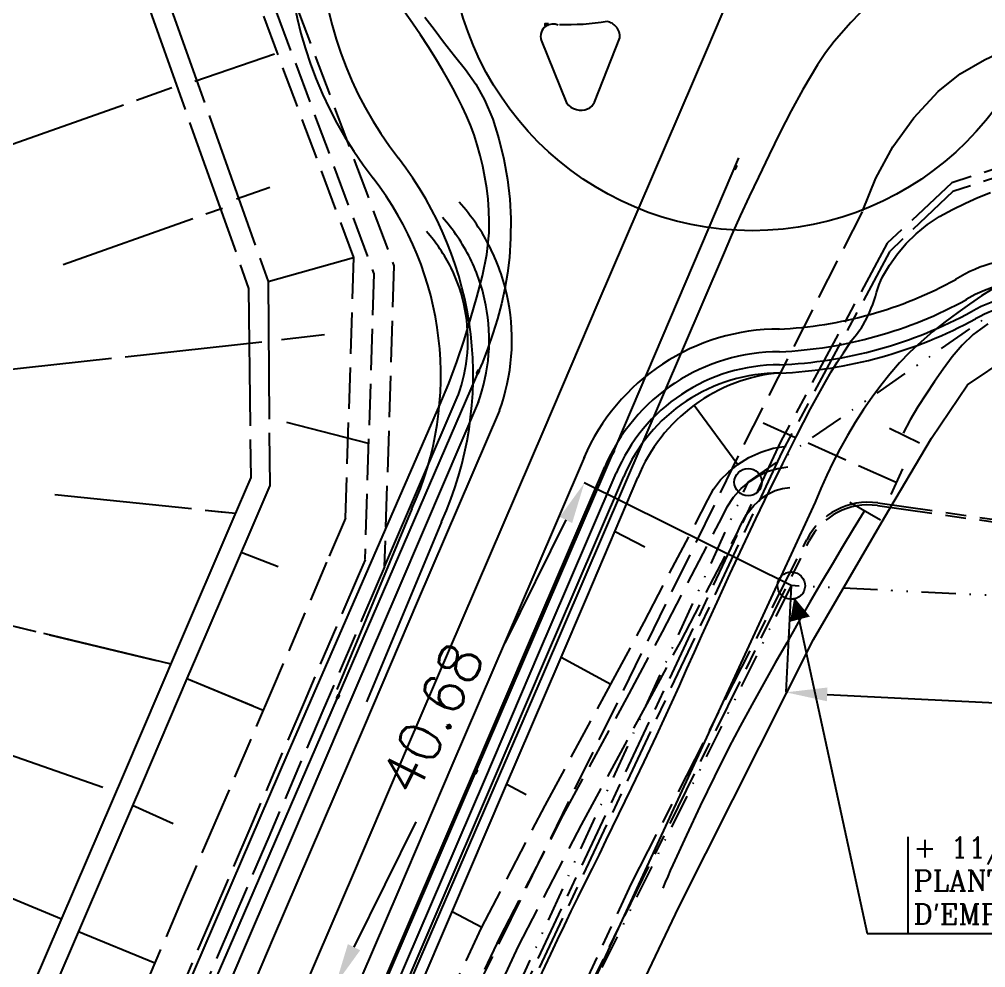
# Model space of a CAD drawing. Header units: millimetres. Extents: x 127045 to 128191, y 151549 to 152340.
# Drawn here: x 127251.4 to 127321.7, y 151887.2 to 151956.2 of the extents above; entities that cross this region are included whole.
import ezdxf
from ezdxf.enums import TextEntityAlignment as Align

# ---------------------------------------------------------------- set-up
doc = ezdxf.new("R2010")
doc.units = ezdxf.units.MM
doc.header["$MEASUREMENT"] = 0
for name, pattern in [('BTA', [5.699999999999999, 2.5, -1, 0.1, -1, 0.1, -1]), ('HTS', [7.5, 4, -1, 1.5, -1]), ('INT_344$0$TYPE1', [4, 3, -1]), ('INT_344$0$TYPE3', [11, 10, -1]), ('TGV_344$0$TYPE1', [4, 3, -1])]:
    doc.linetypes.add(name, pattern=pattern)
doc.layers.get('0').update_dxf_attribs({"color": 252, "linetype": 'CONTINUOUS'})
doc.layers.get('DEFPOINTS').update_dxf_attribs({"linetype": 'CONTINUOUS'})
for name, color, linetype in [('-BT_AER_DES', 5, 'BTA'), ('-HT_SOU_DES', 5, 'HTS'), ('-HT_SOU_PRO', 4, 'HTS'), ('-POT_EX_DES', 5, 'CONTINUOUS'), ('BT_AER_POS', 1, 'BTA'), ('COTATION', 212, 'CONTINUOUS'), ('INT_344$0$1', 252, 'CONTINUOUS'), ('INT_344$0$101', 252, 'CONTINUOUS'), ('INT_344$0$105', 252, 'CONTINUOUS'), ('INT_344$0$106', 252, 'CONTINUOUS'), ('INT_344$0$113', 252, 'CONTINUOUS'), ('INT_344$0$RONDPOINT', 252, 'CONTINUOUS'), ('POT_BT_POS', 1, 'CONTINUOUS'), ('TGV_344$0$1', 252, 'CONTINUOUS'), ('TGV_344$0$36', 252, 'CONTINUOUS'), ('TGV_344$0$4', 252, 'CONTINUOUS'), ('TGV_344$0$6', 252, 'CONTINUOUS'), ('TXT_POT_POS', 7, 'CONTINUOUS')]:
    doc.layers.add(name, color=color, linetype=linetype)
doc.styles.add('ROMANC', font='romanc', dxfattribs={"height": 1.5})
doc.styles.get("Standard").update_dxf_attribs({"font": 'txt.shx'})
doc.dimstyles.new('DADEL', dxfattribs={"dimtxt": 3, "dimasz": 3, "dimexe": 0, "dimexo": 0, "dimgap": 1.5, "dimtad": 0, "dimzin": 0, "dimdsep": 46, "dimtxsty": 'Standard', "dimcen": 0, "dimdle": 1.25, "dimadec": 0, "dimazin": 0, "dimtfac": 0.03333333333333333, "dimtofl": 0, "dimtmove": 2, "dimatfit": 3, "dimfxl": 0, "dimtolj": 1, "dimtzin": 0, "dimarcsym": 0})

# ---------------------------------------------------------------- blocks, each defined once
blk = doc.blocks.new('FLECHE1')
blk.add_lwpolyline([(0, 0, 0, 1.5, 0), (-1.628653549443698, 0, 1.5, 1.5, 0)], format="xyseb")
blk = doc.blocks.new('P_BETON')
blk.add_circle((0, 0), 1)
blk = doc.blocks.new('INT_344')
at = {"layer": 'INT_344$0$1'}
for p, q in [((127291.205399, 151914.795751, 62.96119300000001), (127294.812215, 151923.205564, 63.43317800000001)), ((127289.194023, 151910.105935, 62.665874), (127291.205399, 151914.795751, 62.96119300000001)), ((127285.252421, 151900.915517, 62.065891), (127289.194023, 151910.105935, 62.665874)), ((127281.310818, 151891.7251, 61.465908), (127285.252421, 151900.915517, 62.065891)), ((127278.699313, 151885.635997, 61.06839), (127281.310818, 151891.7251, 61.465908))]:
    blk.add_line(p, q, dxfattribs=at)
for centre, radius, start, end in [((127325.6533198302, 151926.1827537789), 10.10002023093279, 83.99207938534164, 119.7710555404677), ((127305.3072337117, 151963.1522765807), 32.10006525538252, 285.4988033898986, 298.5522328637481), ((127305.3072463438, 151963.1522781409), 32.10006338329472, 272.4453514446343, 285.498780918488), ((127306.6927316955, 151918.1840003188), 12.9044587511368, 90.00596600631208, 123.5534456047433), ((127306.6914033789, 151918.1884457943), 12.90001991315687, 123.5594421059807, 157.1188099089019)]:
    blk.add_arc(centre, radius, start, end, dxfattribs=at)
at = {"layer": 'INT_344$0$101'}
for p, q in [((127305.307256, 151963.152215, 64.590324), (127301.365654, 151953.961797, 64.40786700000001)), ((127301.365654, 151953.961797, 64.40786700000001), (127297.424052, 151944.77138, 64.142075)), ((127297.424052, 151944.77138, 64.142075), (127293.482449, 151935.580963, 63.79295)), ((127293.482449, 151935.580963, 63.79295), (127289.540847, 151926.390545, 63.360489)), ((127284.807782, 151928.42047, 63.445988), (127280.86618, 151919.230053, 62.930195)), ((127286.324201, 151927.770106, 63.272987), (127282.382599, 151918.579689, 62.757195)), ((127289.540847, 151926.390545, 63.360489), (127285.599245, 151917.200128, 62.844696)), ((127292.494625, 151924.39807, 63.326092), (127288.815891, 151915.820567, 62.844696)), ((127290.33231, 151915.170203, 62.930195), (127293.979873, 151923.675024, 63.407509)), ((127291.756824, 151914.559254, 62.96119300000001), (127295.36364, 151922.969068, 63.43317800000001)), ((127280.86618, 151919.230053, 62.930195), (127278.854803, 151914.540237, 62.634876)), ((127282.382599, 151918.579689, 62.757195), (127280.371222, 151913.889873, 62.461876)), ((127285.599245, 151917.200128, 62.844696), (127283.587868, 151912.510312, 62.549377)), ((127288.815891, 151915.820567, 62.844696), (127286.804515, 151911.130752, 62.549377)), ((127288.320933, 151910.480387, 62.634876), (127290.33231, 151915.170203, 62.930195)), ((127278.854803, 151914.540237, 62.634876), (127274.913201, 151905.34982, 62.034893)), ((127289.745448, 151909.869439, 62.665874), (127291.756824, 151914.559254, 62.96119300000001)), ((127280.371222, 151913.889873, 62.461876), (127276.42962, 151904.699456, 61.861893)), ((127283.587868, 151912.510312, 62.549377), (127279.646266, 151903.319895, 61.94939)), ((127286.804515, 151911.130752, 62.549377), (127282.862912, 151901.940334, 61.94939)), ((127284.379331, 151901.28997, 62.034893), (127288.320933, 151910.480387, 62.634876)), ((127285.803846, 151900.679021, 62.065891), (127289.745448, 151909.869439, 62.665874)), ((127274.913201, 151905.34982, 62.034893), (127270.971599, 151896.159403, 61.43490600000001)), ((127276.42962, 151904.699456, 61.861893), (127272.488018, 151895.509038, 61.261906)), ((127279.646266, 151903.319895, 61.94939), (127275.704664, 151894.129477, 61.34940699999999)), ((127282.862912, 151901.940334, 61.94939), (127278.92131, 151892.749917, 61.34940699999999)), ((127280.437729, 151892.099552, 61.43490600000001), (127284.379331, 151901.28997, 62.034893)), ((127281.862243, 151891.488604, 61.465908), (127285.803846, 151900.679021, 62.065891)), ((127270.971599, 151896.159403, 61.43490600000001), (127268.360094, 151890.0703, 61.037388)), ((127272.488018, 151895.509038, 61.261906), (127269.876513, 151889.419936, 60.864388)), ((127275.704664, 151894.129477, 61.34940699999999), (127273.093159, 151888.040375, 60.951889)), ((127278.92131, 151892.749917, 61.34940699999999), (127276.309805, 151886.660814, 60.951889)), ((127277.826224, 151886.01045, 61.037388), (127280.437729, 151892.099552, 61.43490600000001)), ((127279.250738, 151885.399501, 61.06839), (127281.862243, 151891.488604, 61.465908)), ((127268.360094, 151890.0703, 61.037388), (127264.418492, 151880.879883, 60.43740500000001)), ((127269.876513, 151889.419936, 60.864388), (127265.93491, 151880.229518, 60.26440400000001)), ((127273.093159, 151888.040375, 60.951889), (127269.151556, 151878.849957, 60.35190600000001))]:
    blk.add_line(p, q, dxfattribs=at)
at = {"layer": 'INT_344$0$101', "linetype": 'Continuous'}
blk.add_line((127277.966933, 151916.40245, 62.74466700000001), (127283.307493, 151928.880925), dxfattribs=at)
at = {"layer": 'INT_344$0$101'}
for centre, radius, start, end in [((127272.0998148307, 151932.8149187589), 15.15241442428905, 26.45017877701076, 41.77523167246225), ((127272.11382054, 151932.8244065966), 13.48564991535262, 26.45017644560056, 41.77522934104269), ((127272.126978731, 151932.833318801), 11.91990072391065, 26.45018126133441, 41.77523415678549), ((127272.3666059135, 151932.9481903732), 14.85418873281431, 10.81366237914868, 26.44830004406435), ((127272.3512674962, 151932.9430190357), 13.22022614737067, 10.81366285935185, 26.44830052427229), ((127324.8517786411, 151928.8455924578), 9.999999391583552, 86.06297201734567, 122.5078732243015), ((127272.3368551159, 151932.9381578513), 11.68529642981227, 10.81367216116809, 26.44830982609077), ((127305.3073277537, 151963.1520331702), 29.49980617742844, 285.6511528695934, 298.7406756095393), ((127325.164779, 151927.690356), 9.5, 50.255537, 121.095245), ((127272.227194678, 151932.9011702596), 13.34995913208235, 339.9266355836626, 10.89017619379134), ((127272.2272000421, 151932.9011710644), 14.99995403607334, 339.9266296824485, 10.89017029257104), ((127305.3073326661, 151963.152025728), 31.14979741886067, 285.6511492243866, 298.7406719643364), ((127272.2271895929, 151932.9011710645), 11.79996438832545, 339.9266314770943, 10.89017208720232), ((127305.3072868203, 151963.1520271597), 29.49981143276355, 272.5617098338566, 285.6512325738075), ((127306.6949145589, 151918.1766731576), 15.51178624323826, 90.01302602681221, 123.3139527215596), ((127305.3072879619, 151963.1520131888), 31.14979740485494, 272.5617118850659, 285.651234625013), ((127306.695246427, 151918.1755675511), 13.8628919859063, 90.01594700318303, 123.3110398388589), ((127306.6914009957, 151918.18845026), 15.50001509019015, 123.3270091330522, 156.6539632850063), ((127306.6911282483, 151918.1893194279), 12.29913957481755, 89.9987899418801, 123.5606250852514), ((127306.6913977617, 151918.1884500032), 13.85001301324525, 123.3270019696962, 156.6539561216245), ((127306.6914029917, 151918.1884459483), 12.30001933252855, 123.5594422218294, 157.1188100247425)]:
    blk.add_arc(centre, radius, start, end, dxfattribs=at)
at = {"layer": 'INT_344$0$105', "linetype": 'INT_344$0$TYPE1'}
for p, q in [((127266.354186, 151963.920128, 64.5), (127275.712906, 151938.883186)), ((127275.712906, 151938.883186), (127275.106553, 151919.930719)), ((127305.320367, 151924.745685), (127306.232219, 151925.019035)), ((127306.232219, 151925.019035), (127307.172879, 151925.165161)), ((127303.650711, 151923.84014), (127304.454444, 151924.350245)), ((127304.454444, 151924.350245), (127305.320367, 151924.745685)), ((127302.99483, 151923.311126), (127303.650711, 151923.84014)), ((127301.874951, 151922.03254), (127302.393047, 151922.712929)), ((127302.393047, 151922.712929), (127302.99483, 151923.311126)), ((127301.478235, 151921.270896), (127301.874951, 151922.03254)), ((127296.847636, 151912.375898, 59.91502), (127301.478125, 151921.270864, 59.931099)), ((127301.478125, 151921.270864, 59.931099), (127301.478235, 151921.270896)), ((127275.124485, 151919.923028, 62.89207800000001), (127273.754122, 151916.727827, 62.690876)), ((127273.754122, 151916.727827, 62.690876), (127269.81252, 151907.537409, 62.09089300000001)), ((127294.424867, 151907.862521, 59.918125), (127296.847636, 151912.375898, 59.91502)), ((127269.81252, 151907.537409, 62.09089300000001), (127265.870917, 151898.346992, 61.490906)), ((127289.637444, 151899.034861, 59.93169), (127294.424867, 151907.862521, 59.918125)), ((127285.017012, 151890.135581, 59.824127), (127289.637444, 151899.034861, 59.93169)), ((127265.870917, 151898.346992, 61.490906), (127263.259412, 151892.257889, 61.093388)), ((127263.259412, 151892.257889, 61.093388), (127259.31781, 151883.067472, 60.49340400000001)), ((127282.20193, 151884.133789, 59.57428), (127285.017012, 151890.135581, 59.824127))]:
    blk.add_line(p, q, dxfattribs=at)
at = {"layer": 'INT_344$0$106', "linetype": 'INT_344$0$TYPE1'}
for p, q in [((127267.296512, 151964.254823), (127277.192903, 151937.701006)), ((127268.710001, 151964.756866), (127278.649392, 151938.278049)), ((127278.649392, 151938.278049), (127277.949754, 151916.409818)), ((127278.649392, 151938.278049), (127277.949754, 151916.409818)), ((127277.192903, 151937.701006), (127276.528247, 151916.926186)), ((127305.848522, 151923.341744), (127306.563486, 151923.556072)), ((127306.563486, 151923.556072), (127307.301039, 151923.670646)), ((127304.539379, 151922.631724), (127305.16957, 151923.031687)), ((127305.16957, 151923.031687), (127305.848522, 151923.341744)), ((127303.344183, 151921.45943), (127303.900243, 151922.087564)), ((127303.900243, 151922.087564), (127304.539379, 151922.631724)), ((127306.376677, 151921.937802), (127306.894754, 151922.093108)), ((127306.894754, 151922.093108), (127307.429198, 151922.176131)), ((127302.879627, 151920.761785), (127303.344183, 151921.45943)), ((127304.805655, 151920.864002), (127305.428047, 151921.423308)), ((127305.428047, 151921.423308), (127305.884695, 151921.713129)), ((127305.884695, 151921.713129), (127306.376677, 151921.937802)), ((127302.512217, 151920.009035), (127302.879627, 151920.761785)), ((127304.29532, 151920.20593), (127304.805655, 151920.864002)), ((127298.173757, 151911.674833, 59.91502), (127302.512232, 151920.008852, 59.931099)), ((127302.512232, 151920.008852, 59.931099), (127302.512217, 151920.009035)), ((127303.884304, 151919.49103), (127304.29532, 151920.20593)), ((127303.546198, 151918.747173), (127303.884304, 151919.49103)), ((127299.499878, 151910.973767, 59.91502), (127303.546339, 151918.74684, 59.931099)), ((127303.546339, 151918.74684, 59.931099), (127303.546198, 151918.747173)), ((127276.554576, 151916.914894, 62.739704), (127276.051726, 151915.742426, 62.665874)), ((127277.966933, 151916.40245, 62.74466700000001), (127277.430289, 151915.151186, 62.665874)), ((127276.051726, 151915.742426, 62.665874), (127272.110124, 151906.552009, 62.065891)), ((127277.430289, 151915.151186, 62.665874), (127273.488686, 151905.960768, 62.065891)), ((127295.744973, 151907.15025, 59.918125), (127298.173757, 151911.674833, 59.91502)), ((127297.065079, 151906.437979, 59.918125), (127299.499878, 151910.973767, 59.91502)), ((127272.110124, 151906.552009, 62.065891), (127268.168522, 151897.361591, 61.465908)), ((127290.962473, 151898.331667, 59.93169), (127295.744973, 151907.15025, 59.918125)), ((127273.488686, 151905.960768, 62.065891), (127269.547084, 151896.770351, 61.465908)), ((127292.287502, 151897.628473, 59.93169), (127297.065079, 151906.437979, 59.918125)), ((127286.362209, 151889.471234, 59.824127), (127290.962473, 151898.331667, 59.93169)), ((127268.168522, 151897.361591, 61.465908), (127265.557017, 151891.272489, 61.06839)), ((127287.707407, 151888.806886, 59.824127), (127292.287502, 151897.628473, 59.93169)), ((127269.547084, 151896.770351, 61.465908), (127266.935579, 151890.681248, 61.06839)), ((127265.557017, 151891.272489, 61.06839), (127261.615414, 151882.082071, 60.468403)), ((127266.935579, 151890.681248, 61.06839), (127262.993977, 151881.490831, 60.468403)), ((127283.55708, 151883.49066, 59.57428), (127286.362209, 151889.471234, 59.824127)), ((127284.91223, 151882.847531, 59.57428), (127287.707407, 151888.806886, 59.824127))]:
    blk.add_line(p, q, dxfattribs=at)
at = {"layer": 'INT_344$0$113', "linetype": 'INT_344$0$TYPE3'}
for p, q in [((127261.527834, 151959.58185), (127269.496947, 151937.145013)), ((127260.114344, 151959.079807), (127268.083458, 151936.64297)), ((127264.165256, 151951.707333), (127269.961811, 151953.697061)), ((127228.827857, 151939.291576), (127262.50578, 151951.253298)), ((127267.193307, 151943.142853), (127269.615748, 151944.007952)), ((127254.595595, 151938.371334), (127266.178097, 151942.485205)), ((127269.496947, 151937.145013), (127275.712906, 151938.883186)), ((127269.496947, 151937.145013), (127269.615522, 151922.299193)), ((127268.083458, 151936.64297), (127268.237014, 151922.890561)), ((127268.083458, 151936.64297), (127268.237014, 151922.890561)), ((127270.480906, 151932.934684), (127273.595472, 151933.280724)), ((127269.047601, 151932.728032), (127231.036932, 151928.583646)), ((127269.047601, 151932.728032), (127231.036932, 151928.583646)), ((127300.479351, 151928.152574), (127303.650711, 151923.84014)), ((127270.841883, 151926.909492), (127276.767084, 151925.389108)), ((127268.236603, 151922.890727, 66.89280699999999), (127266.861309, 151919.684028, 66.69088)), ((127268.236603, 151922.890727, 66.89280699999999), (127266.861309, 151919.684028, 66.69088)), ((127292.675866, 151914.165094, 62.941196), (127296.381468, 151922.898512, 63.456989)), ((127269.615115, 151922.299368, 66.892799), (127268.239871, 151919.092788, 66.69088)), ((127253.980773, 151921.651113), (127267.124473, 151920.297635)), ((127253.980773, 151921.651113), (127266.302264, 151920.382302)), ((127266.861309, 151919.684028, 66.69088), (127262.919706, 151910.493611, 66.090889)), ((127266.861309, 151919.684028, 66.69088), (127262.919706, 151910.493611, 66.090889)), ((127268.239871, 151919.092788, 66.69088), (127264.298269, 151909.902371, 66.090889)), ((127294.698009, 151918.993718), (127296.898916, 151917.847983)), ((127267.543078, 151917.468114), (127270.221358, 151916.411293)), ((127267.543078, 151917.468114), (127270.221358, 151916.411293)), ((127231.775888, 151916.70609), (127262.423094, 151909.335687)), ((127232.196948, 151916.604829), (127261.365309, 151909.590076)), ((127290.66449, 151909.475278, 62.645878), (127292.675866, 151914.165094, 62.941196)), ((127262.919706, 151910.493611, 66.090889), (127258.978104, 151901.303194, 65.49090600000001)), ((127262.919706, 151910.493611, 66.090889), (127258.978104, 151901.303194, 65.49090600000001)), ((127264.298269, 151909.902371, 66.090889), (127263.597664, 151908.268808)), ((127286.722887, 151900.284861, 62.045891), (127290.66449, 151909.475278, 62.645878)), ((127290.812916, 151909.821356), (127294.424867, 151907.862521)), ((127263.597664, 151908.268808), (127260.356667, 151900.711953, 65.49090600000001)), ((127263.597664, 151908.268808), (127269.146372, 151905.984189)), ((127263.597664, 151908.268808), (127268.404528, 151906.289635)), ((127248.03125, 151903.671875), (127258.436058, 151900.039335)), ((127230.254458, 151900.880491), (127254.471731, 151890.795931)), ((127258.978104, 151901.303194, 65.49090600000001), (127256.366599, 151895.214091, 65.093391)), ((127258.978104, 151901.303194, 65.49090600000001), (127256.366599, 151895.214091, 65.093391)), ((127260.356667, 151900.711953, 65.49090600000001), (127257.745162, 151894.622851, 65.093391)), ((127282.781285, 151891.094444, 61.445908), (127286.722887, 151900.284861, 62.045891)), ((127286.854656, 151900.592099), (127288.256124, 151899.832055)), ((127259.648709, 151899.061246), (127262.607972, 151897.725155)), ((127256.366599, 151895.214091, 65.093391), (127252.424997, 151886.023674, 64.493401)), ((127256.366599, 151895.214091, 65.093391), (127252.424997, 151886.023674, 64.493401)), ((127257.745162, 151894.622851, 65.093391), (127253.803559, 151885.432433, 64.493401)), ((127280.16978, 151885.005341, 61.048389), (127282.781285, 151891.094444, 61.445908)), ((127282.879579, 151891.32363), (127285.049037, 151890.197265)), ((127255.714237, 151889.887456), (127261.265018, 151887.607671))]:
    blk.add_line(p, q, dxfattribs=at)
for centre, radius, start, end in [((127325.6533209177, 151926.182755663), 9.500018657075731, 83.99208760463657, 119.7710637597906), ((127305.3072319358, 151963.1522769274), 32.70006644290459, 285.4988061321494, 298.5522356060023), ((127305.3072462733, 151963.1522785075), 32.70006413427645, 272.4453517103645, 285.4987811842181), ((127307.7664274529, 151918.2435709894), 12.29999284121482, 94.90130865860301, 126.3307470645349), ((127307.7664258986, 151918.2435692837), 12.29999329456937, 126.3307365244775, 157.7601749304332)]:
    blk.add_arc(centre, radius, start, end, dxfattribs=at)
at = {"layer": 'INT_344$0$RONDPOINT'}
for p, q in [((127279.9507266133, 151920.6025243111), (127274.4876186634, 151907.4757980517)), ((127282.1044832795, 151919.6646452202), (127276.656105572, 151906.5733127073))]:
    blk.add_line(p, q, dxfattribs=at)
blk.add_circle((127304.7019992849, 151962.8364031704), 22, dxfattribs=at)
for centre, radius, start, end in [((127300.5968275626, 151962.9272948682), 29.74157687590394, 145.5782589016239, 217.8985560736024), ((127300.5968275626, 151962.9272948682), 27.39278670446636, 145.5782589015945, 217.8985560735726), ((127258.6832503674, 151930.3001616312), 25.72291508470761, 335.5773338633518, 37.89855607361146), ((127258.6832503674, 151930.3001616312), 23.37412491324582, 335.4877543173247, 37.89855607360224)]:
    blk.add_arc(centre, radius, start, end, dxfattribs=at)
blk = doc.blocks.new('TGV_344$0$684_AVALOIR')
for points in [[(2, 1), (-2, 1), (-2, -1), (2, -1), (2, 1)], [(-1, 1), (-1, -1)], [(0, -1), (0, 1)], [(1, 1), (1, -1)]]:
    blk.add_lwpolyline(points)
blk = doc.blocks.new('TGV_344')
at = {"layer": 'TGV_344$0$1'}
for p, q in [((127313.164886, 151957.319626, 6.066296000000008), (127311.876939, 151955.987591, 6.095500000000001)), ((127280.009829, 151955.933241, 5.153231000000005), (127279.416584, 151956.761533, 5.144105000000003)), ((127280.58483, 151955.092126, 5.162357000000007), (127280.009829, 151955.933241, 5.153231000000005)), ((127280.903099, 151956.375691, 4.837228000000003), (127281.58412, 151955.480999, 4.819479000000001)), ((127289.687694, 151955.709087, 5.239729000000004), (127289.566528, 151955.615015, 5.223559000000009)), ((127289.901765, 151955.803905, 5.260226000000003), (127289.687694, 151955.709087, 5.239729000000004)), ((127290.131364, 151955.849738, 5.280230000000003), (127289.901765, 151955.803905, 5.260226000000003)), ((127290.365433, 151955.844379, 5.300233000000006), (127290.131364, 151955.849738, 5.280230000000003)), ((127290.592694, 151955.788087, 5.320730000000005), (127290.365433, 151955.844379, 5.300233000000006)), ((127291.114053, 151955.806623, 5.358983000000009), (127290.681694, 151955.816087, 5.347731000000003)), ((127291.546514, 151955.807803, 5.370232000000009), (127291.114053, 151955.806623, 5.358983000000009)), ((127291.978815, 151955.819626, 5.381481000000008), (127291.546514, 151955.807803, 5.370232000000009)), ((127292.410694, 151955.842087, 5.392733000000007), (127291.978815, 151955.819626, 5.381481000000008)), ((127292.84664, 151955.875536, 5.385982000000006), (127292.410694, 151955.842087, 5.392733000000007)), ((127293.281631, 151955.919705, 5.379233000000006), (127292.84664, 151955.875536, 5.385982000000006)), ((127293.715404, 151955.974566, 5.372484000000007), (127293.281631, 151955.919705, 5.379233000000006)), ((127294.147694, 151956.040087, 5.365732000000008), (127293.715404, 151955.974566, 5.372484000000007)), ((127294.242792, 151956.022072, 5.362349000000009), (127294.147694, 151956.040087, 5.365732000000008)), ((127294.335796, 151955.995328, 5.358981000000007), (127294.242792, 151956.022072, 5.362349000000009)), ((127294.425955, 151955.96023, 5.355612999999998), (127294.335796, 151955.995328, 5.358981000000007)), ((127294.512592, 151955.917205, 5.352232000000008), (127294.425955, 151955.96023, 5.355612999999998)), ((127294.594968, 151955.866348, 5.348849000000008), (127294.512592, 151955.917205, 5.352232000000008)), ((127294.672157, 151955.807945, 5.345481000000007), (127294.594968, 151955.866348, 5.348849000000008)), ((127294.743566, 151955.742637, 5.342112999999998), (127294.672157, 151955.807945, 5.345481000000007)), ((127294.808694, 151955.671087, 5.338732000000007), (127294.743566, 151955.742637, 5.342112999999998)), ((127311.876939, 151955.987591, 6.095500000000001), (127310.661694, 151954.592087, 6.124731000000011)), ((127281.140781, 151954.238312, 5.171481000000007), (127280.58483, 151955.092126, 5.162357000000007)), ((127281.58412, 151955.480999, 4.819479000000001), (127282.256694, 151954.580087, 4.801729000000002)), ((127289.324096, 151955.09313, 5.178993000000006), (127289.315001, 151954.958201, 5.181231000000004)), ((127289.353694, 151955.225087, 5.176729000000002), (127289.324096, 151955.09313, 5.178993000000006)), ((127289.403851, 151955.362968, 5.192282000000006), (127289.353694, 151955.225087, 5.176729000000002)), ((127289.472531, 151955.495515, 5.207820000000005), (127289.403851, 151955.362968, 5.192282000000006)), ((127289.566528, 151955.615015, 5.223559000000009), (127289.472531, 151955.495515, 5.207820000000005)), ((127294.874168, 151955.584293, 5.348880000000001), (127294.808694, 151955.671087, 5.338732000000007)), ((127294.93131, 151955.491822, 5.358985000000011), (127294.874168, 151955.584293, 5.348880000000001)), ((127294.979777, 151955.394552, 5.369087999999998), (127294.93131, 151955.491822, 5.358985000000011)), ((127295.019329, 151955.293349, 5.379231000000004), (127294.979777, 151955.394552, 5.369087999999998)), ((127295.049423, 151955.188853, 5.389380000000003), (127295.019329, 151955.293349, 5.379231000000004)), ((127295.069506, 151955.081998, 5.399484000000008), (127295.049423, 151955.188853, 5.389380000000003)), ((127295.079568, 151954.973766, 5.409585000000007), (127295.069506, 151955.081998, 5.399484000000008)), ((127295.079694, 151954.865087, 5.419729000000004), (127295.079568, 151954.973766, 5.409585000000007)), ((127282.256694, 151954.580087, 4.801729000000002), (127283.041068, 151953.563006, 4.788070000000005)), ((127289.315001, 151954.958201, 5.181231000000004), (127289.326625, 151954.823465, 5.183468000000005)), ((127289.326625, 151954.823465, 5.183468000000005), (127289.358694, 151954.692087, 5.185732000000009)), ((127310.661694, 151954.592087, 6.124731000000011), (127310.026496, 151953.763798, 6.032291999999998)), ((127281.677716, 151953.37243, 5.180604000000002), (127281.140781, 151954.238312, 5.171481000000007)), ((127310.026496, 151953.763798, 6.032291999999998), (127309.448976, 151952.894958, 5.939993000000001)), ((127282.195694, 151952.495087, 5.189730000000004), (127281.677716, 151953.37243, 5.180604000000002)), ((127283.041068, 151953.563006, 4.788070000000005), (127283.844695, 151952.547963, 4.774324999999997)), ((127309.448976, 151952.894958, 5.939993000000001), (127308.90972, 151952.004088, 5.847813000000002)), ((127282.564225, 151951.847879, 5.176132000000003), (127282.195694, 151952.495087, 5.189730000000004)), ((127283.844695, 151952.547963, 4.774324999999997), (127284.602224, 151951.490256, 4.760533000000009)), ((127282.925057, 151951.19623, 5.162534000000008), (127282.564225, 151951.847879, 5.176132000000003)), ((127284.602224, 151951.490256, 4.760533000000009), (127285.240694, 151950.358087, 4.746729000000002)), ((127308.90972, 151952.004088, 5.847813000000002), (127308.386694, 151951.106087, 5.755732000000002)), ((127283.274766, 151950.538418, 5.148935000000009), (127282.925057, 151951.19623, 5.162534000000008)), ((127308.386694, 151951.106087, 5.755732000000002), (127307.521382, 151949.541866, 5.696955000000003)), ((127283.609806, 151949.872954, 5.135333000000003), (127283.274766, 151950.538418, 5.148935000000009)), ((127285.240694, 151950.358087, 4.746729000000002), (127285.828891, 151948.958483, 4.733182000000006)), ((127291.193694, 151950.137087, 5.069731000000004), (127291.343217, 151949.971229, 5.083320000000008)), ((127293.146827, 151950.026781, 5.123732000000004), (127293.238694, 151950.183087, 5.123732000000004)), ((127283.926164, 151949.195061, 5.121682000000007), (127283.609806, 151949.872954, 5.135333000000003)), ((127291.343217, 151949.971229, 5.083320000000008), (127291.517518, 151949.83164, 5.096731000000005)), ((127291.517518, 151949.83164, 5.096731000000005), (127291.71204, 151949.72197, 5.110143000000001)), ((127291.71204, 151949.72197, 5.110143000000001), (127291.921694, 151949.645087, 5.123732000000004)), ((127291.921694, 151949.645087, 5.123732000000004), (127292.122434, 151949.605252, 5.123732000000004)), ((127292.122434, 151949.605252, 5.123732000000004), (127292.327614, 151949.596983, 5.123732000000004)), ((127292.327614, 151949.596983, 5.123732000000004), (127292.532109, 151949.623809, 5.123732000000004)), ((127292.532109, 151949.623809, 5.123732000000004), (127292.728694, 151949.688087, 5.123732000000004)), ((127292.728694, 151949.688087, 5.123732000000004), (127292.887671, 151949.775249, 5.123732000000004)), ((127292.887671, 151949.775249, 5.123732000000004), (127293.028555, 151949.889366, 5.123732000000004)), ((127293.028555, 151949.889366, 5.123732000000004), (127293.146827, 151950.026781, 5.123732000000004)), ((127307.521382, 151949.541866, 5.696955000000003), (127306.707161, 151947.950627, 5.638195000000003)), ((127284.217088, 151948.505636, 5.108040000000003), (127283.926164, 151949.195061, 5.121682000000007)), ((127285.828891, 151948.958483, 4.733182000000006), (127286.286756, 151947.512876, 4.719689000000002)), ((127284.478637, 151947.804248, 5.094394000000008), (127284.217088, 151948.505636, 5.108040000000003)), ((127306.707161, 151947.950627, 5.638195000000003), (127305.923421, 151946.345019, 5.579454000000005)), ((127284.706694, 151947.091087, 5.080733000000009), (127284.478637, 151947.804248, 5.094394000000008)), ((127286.286756, 151947.512876, 4.719689000000002), (127286.636117, 151946.040702, 4.706216000000005)), ((127284.921074, 151946.310378, 5.045882000000006), (127284.706694, 151947.091087, 5.080733000000009)), ((127285.108731, 151945.522767, 5.011051000000002), (127284.921074, 151946.310378, 5.045882000000006)), ((127286.636117, 151946.040702, 4.706216000000005), (127286.901694, 151944.554087, 4.692732000000007)), ((127294.874694, 151925.367087, 4.02373), (127303.724694, 151946.132087, 4.978731000000003)), ((127305.923421, 151946.345019, 5.579454000000005), (127305.148694, 151944.736087, 5.520731000000005)), ((127285.268349, 151944.728929, 4.976219000000007), (127285.108731, 151945.522767, 5.011051000000002)), ((127285.398613, 151943.929703, 4.941362000000012), (127285.268349, 151944.728929, 4.976219000000007)), ((127286.901694, 151944.554087, 4.692732000000007), (127287.069193, 151943.141522, 4.640900999999999)), ((127305.148694, 151944.736087, 5.520731000000005), (127304.482807, 151943.334497, 5.448979000000001)), ((127285.496666, 151943.124135, 4.906440000000003), (127285.398613, 151943.929703, 4.941362000000012)), ((127285.559176, 151942.31497, 4.871550999999997), (127285.496666, 151943.124135, 4.906440000000003)), ((127287.069193, 151943.141522, 4.640900999999999), (127287.143348, 151941.721595, 4.589183000000006)), ((127304.482807, 151943.334497, 5.448979000000001), (127303.831962, 151941.92586, 5.377232000000006)), ((127320.202694, 151942.838087, 2.295733000000006), (127321.10901, 151943.244436, 2.30694900000001)), ((127321.10901, 151943.244436, 2.30694900000001), (127322.036325, 151943.610275, 2.318173000000009)), ((127318.328733, 151941.864875, 2.318178000000003), (127319.255961, 151942.374057, 2.306952000000003)), ((127319.255961, 151942.374057, 2.306952000000003), (127320.202694, 151942.838087, 2.295733000000006)), ((127285.584909, 151941.503716, 4.836659000000004), (127285.559176, 151942.31497, 4.871550999999997)), ((127287.143348, 151941.721595, 4.589183000000006), (127287.133332, 151940.300722, 4.537489000000001)), ((127303.831962, 151941.92586, 5.377232000000006), (127303.196233, 151940.510335, 5.305484000000007)), ((127317.438519, 151941.286783, 2.329430000000002), (127318.328733, 151941.864875, 2.318178000000003)), ((127285.572694, 151940.692087, 4.801729000000002), (127285.584909, 151941.503716, 4.836659000000004)), ((127316.609694, 151940.621087, 2.340731000000005), (127317.438519, 151941.286783, 2.329430000000002)), ((127285.413113, 151939.105129, 4.803991000000003), (127285.572694, 151940.692087, 4.801729000000002)), ((127287.133332, 151940.300722, 4.537489000000001), (127287.048694, 151938.883087, 4.485731000000001)), ((127303.196233, 151940.510335, 5.305484000000007), (127302.575694, 151939.088087, 5.233732000000003)), ((127315.901877, 151939.918566, 2.333959000000007), (127316.609694, 151940.621087, 2.340731000000005)), ((127315.263639, 151939.153443, 2.327217000000005), (127315.901877, 151939.918566, 2.333959000000007)), ((127285.089064, 151937.544712, 4.806245000000004), (127285.413113, 151939.105129, 4.803991000000003)), ((127287.048694, 151938.883087, 4.485731000000001), (127286.915193, 151937.753987, 4.420375)), ((127302.575694, 151939.088087, 5.242731000000006), (127289.491694, 151908.627087, 3.972731000000003)), ((127314.69257, 151938.338716, 2.320482000000005), (127315.263639, 151939.153443, 2.327217000000005)), ((127314.183694, 151937.485087, 2.313730000000007), (127314.69257, 151938.338716, 2.320482000000005)), ((127284.674169, 151936.013472, 4.808493000000006), (127285.089064, 151937.544712, 4.806245000000004)), ((127286.915193, 151937.753987, 4.420375), (127286.7136, 151936.635671, 4.355130000000003)), ((127314.047213, 151937.211305, 2.299032000000004), (127314.183694, 151937.485087, 2.313730000000007)), ((127313.83049, 151936.640474, 2.269720000000007), (127313.931094, 151936.928548, 2.284367000000003)), ((127313.931094, 151936.928548, 2.284367000000003), (127314.047213, 151937.211305, 2.299032000000004)), ((127284.239694, 151934.497087, 4.810732000000009), (127284.674169, 151936.013472, 4.808493000000006)), ((127286.7136, 151936.635671, 4.355130000000003), (127286.459905, 151935.529286, 4.289934000000009)), ((127313.564881, 151935.769267, 2.225923000000009), (127313.653796, 151936.059206, 2.240504000000001)), ((127313.653796, 151936.059206, 2.240504000000001), (127313.740028, 151936.349595, 2.255076000000003)), ((127313.740028, 151936.349595, 2.255076000000003), (127313.83049, 151936.640474, 2.269720000000007)), ((127321.369675, 151936.098064, 2.141263000000002), (127320.498643, 151935.501452, 2.165998000000009)), ((127322.263728, 151936.661488, 2.116512000000007), (127321.369675, 151936.098064, 2.141263000000002)), ((127286.459905, 151935.529286, 4.289934000000009), (127286.169694, 151934.433087, 4.224730000000001)), ((127313.356694, 151935.199087, 2.196730000000002), (127313.467647, 151935.481706, 2.211331000000001)), ((127313.467647, 151935.481706, 2.211331000000001), (127313.564881, 151935.769267, 2.225923000000009)), ((127320.498643, 151935.501452, 2.165998000000009), (127319.642694, 151934.885087, 2.190729000000005)), ((127313.07272, 151934.565467, 2.174244000000002), (127313.218257, 151934.880843, 2.185487999999999)), ((127313.218257, 151934.880843, 2.185487999999999), (127313.356694, 151935.199087, 2.196730000000002)), ((127319.642694, 151934.885087, 2.190729000000005), (127318.733634, 151934.205474, 2.154504000000003)), ((127283.75479, 151932.888878, 4.810732000000009), (127284.239694, 151934.497087, 4.810732000000009)), ((127286.169694, 151934.433087, 4.224730000000001), (127285.847421, 151933.361272, 4.172961000000008)), ((127312.634998, 151933.783073, 2.159619000000006), (127312.743694, 151933.953087, 2.151732000000003)), ((127312.743694, 151933.953087, 2.151732000000003), (127312.915837, 151934.25525, 2.162994000000005)), ((127312.915837, 151934.25525, 2.162994000000005), (127313.07272, 151934.565467, 2.174244000000002)), ((127318.733634, 151934.205474, 2.154504000000003), (127317.840376, 151933.50368, 2.118276000000002)), ((127285.847421, 151933.361272, 4.172961000000008), (127285.483787, 151932.302774, 4.121231000000002)), ((127312.150251, 151933.139358, 2.191123000000012), (127312.274842, 151933.297287, 2.183257000000005)), ((127312.274842, 151933.297287, 2.183257000000005), (127312.398601, 151933.456308, 2.175379)), ((127312.398601, 151933.456308, 2.175379), (127312.519284, 151933.617819, 2.167501000000001)), ((127312.519284, 151933.617819, 2.167501000000001), (127312.634998, 151933.783073, 2.159619000000006)), ((127317.840376, 151933.50368, 2.118276000000002), (127316.973347, 151932.768201, 2.082025000000002)), ((127283.218109, 151931.297199, 4.810732000000009), (127283.75479, 151932.888878, 4.810732000000009)), ((127311.329584, 151931.968215, 2.171732000000006), (127311.789694, 151932.655087, 2.214731000000008)), ((127311.789694, 151932.655087, 2.214731000000008), (127311.905808, 151932.819552, 2.206860000000006)), ((127311.905808, 151932.819552, 2.206860000000006), (127312.026632, 151932.980566, 2.198990999999999)), ((127312.026632, 151932.980566, 2.198990999999999), (127312.150251, 151933.139358, 2.191123000000012)), ((127316.973347, 151932.768201, 2.082025000000002), (127316.144694, 151931.989087, 2.045733000000006)), ((127285.483787, 151932.302774, 4.121231000000002), (127285.079341, 151931.259188, 4.069502)), ((127310.880972, 151931.273692, 2.128737999999998), (127311.329584, 151931.968215, 2.171732000000006)), ((127316.144694, 151931.989087, 2.045733000000006), (127315.410599, 151931.218571, 2.012197000000008)), ((127282.630206, 151929.723719, 4.810732000000009), (127283.218109, 151931.297199, 4.810732000000009)), ((127285.079341, 151931.259188, 4.069502), (127284.634694, 151930.232087, 4.017733000000007)), ((127310.446195, 151930.570322, 2.085740000000001), (127310.880972, 151931.273692, 2.128737999999998)), ((127315.410599, 151931.218571, 2.012197000000008), (127314.715714, 151930.413003, 1.978701000000001)), ((127310.027694, 151929.857087, 2.042731000000003), (127310.446195, 151930.570322, 2.085740000000001)), ((127314.715714, 151930.413003, 1.978701000000001), (127314.054093, 151929.580769, 1.945220000000006)), ((127284.634694, 151930.232087, 4.026732000000003), (127266.971694, 151889.446087, 1.757731000000007)), ((127281.991694, 151928.170087, 4.810732000000009), (127282.630206, 151929.723719, 4.810732000000009)), ((127308.947674, 151927.895581, 1.957455000000003), (127310.027694, 151929.857087, 2.042731000000003)), ((127314.054093, 151929.580769, 1.945220000000006), (127313.418694, 151928.729087, 1.911730000000006)), ((127313.418694, 151928.729087, 1.911730000000006), (127312.788438, 151927.826041, 1.891472000000007)), ((127270.954694, 151902.882087, 3.360731000000001), (127281.991694, 151928.170087, 4.810732000000009)), ((127307.91898, 151925.906832, 1.872197000000007), (127308.947674, 151927.895581, 1.957455000000003)), ((127312.788438, 151927.826041, 1.891472000000007), (127312.190613, 151926.901326, 1.871226999999998)), ((127312.190613, 151926.901326, 1.871226999999998), (127311.623635, 151925.957563, 1.850984000000004)), ((127306.921316, 151923.903032, 1.786956000000004), (127307.91898, 151925.906832, 1.872197000000007)), ((127311.623635, 151925.957563, 1.850984000000004), (127311.085694, 151924.997087, 1.830733000000009)), ((127275.761694, 151880.950087, 1.665732000000006), (127294.874694, 151925.367087, 4.02373)), ((127311.085694, 151924.997087, 1.830733000000009), (127310.588098, 151924.041616, 1.796974000000013)), ((127305.933694, 151921.895087, 1.701731000000002), (127306.921316, 151923.903032, 1.786956000000004)), ((127310.588098, 151924.041616, 1.796974000000013), (127310.120763, 151923.070984, 1.763232000000002)), ((127310.120763, 151923.070984, 1.763232000000002), (127309.684152, 151922.086151, 1.729489000000001)), ((127309.684152, 151922.086151, 1.729489000000001), (127309.278694, 151921.088087, 1.695730000000005)), ((127304.964488, 151919.891083, 1.67698), (127305.933694, 151921.895087, 1.701731000000002)), ((127309.278694, 151921.088087, 1.704729), (127301.092694, 151903.366087, 1.352732000000003)), ((127304.017151, 151917.876669, 1.652230000000003), (127304.964488, 151919.891083, 1.67698)), ((127303.082363, 151915.856523, 1.627480000000006), (127304.017151, 151917.876669, 1.652230000000003)), ((127302.150694, 151913.835087, 1.602732000000003), (127303.082363, 151915.856523, 1.627480000000006)), ((127301.594983, 151912.621591, 1.575732000000002), (127302.150694, 151913.835087, 1.602732000000003)), ((127301.044895, 151911.40554, 1.548732000000008), (127301.594983, 151912.621591, 1.575732000000002)), ((127300.498464, 151910.187853, 1.521733000000005), (127301.044895, 151911.40554, 1.548732000000008)), ((127299.953713, 151908.969427, 1.494733000000004), (127300.498464, 151910.187853, 1.521733000000005)), ((127289.491694, 151908.627087, 3.972731000000003), (127267.448694, 151857.642087, 0.6247310000000041)), ((127299.408198, 151907.751307, 1.46773300000001), (127299.953713, 151908.969427, 1.494733000000004)), ((127298.859502, 151906.534601, 1.440733000000009), (127299.408198, 151907.751307, 1.46773300000001)), ((127298.305653, 151905.320214, 1.413733000000008), (127298.859502, 151906.534601, 1.440733000000009)), ((127297.744694, 151904.109087, 1.386732000000002), (127298.305653, 151905.320214, 1.413733000000008)), ((127296.844797, 151902.205032, 1.346231000000003), (127297.744694, 151904.109087, 1.386732000000002)), ((127301.092694, 151903.366087, 1.352732000000003), (127292.345694, 151884.469087, 0.9837320000000034)), ((127259.247694, 151875.727087, 1.668730000000004), (127270.954694, 151902.882087, 3.360731000000001)), ((127295.9309, 151900.307653, 1.305730000000004), (127296.844797, 151902.205032, 1.346231000000003)), ((127295.010411, 151898.413517, 1.265229000000005), (127295.9309, 151900.307653, 1.305730000000004)), ((127294.090694, 151896.519087, 1.224730000000001), (127295.010411, 151898.413517, 1.265229000000005)), ((127293.585604, 151895.482416, 1.211231000000005), (127294.090694, 151896.519087, 1.224730000000001)), ((127293.076346, 151894.447787, 1.197731000000005), (127293.585604, 151895.482416, 1.211231000000005)), ((127292.56488, 151893.414256, 1.184232000000009), (127293.076346, 151894.447787, 1.197731000000005)), ((127292.05316, 151892.380863, 1.170733000000006), (127292.56488, 151893.414256, 1.184232000000009)), ((127291.543587, 151891.346284, 1.157233000000005), (127292.05316, 151892.380863, 1.170733000000006)), ((127291.038668, 151890.309401, 1.143733000000005), (127291.543587, 151891.346284, 1.157233000000005)), ((127290.540372, 151889.269293, 1.130233000000004), (127291.038668, 151890.309401, 1.143733000000005)), ((127266.971694, 151889.446087, 1.757731000000007), (127251.438694, 151853.551087, -0.1602689999999924)), ((127290.050694, 151888.225087, 1.116732000000006), (127290.540372, 151889.269293, 1.130233000000004)), ((127289.239213, 151886.474878, 1.07399800000001), (127290.050694, 151888.225087, 1.116732000000006))]:
    blk.add_line(p, q, dxfattribs=at)
at = {"layer": 'TGV_344$0$1', "linetype": 'Continuous'}
for p, q in [((127289.358694, 151954.692087, 5.185732000000009), (127291.202694, 151950.136087, 5.069731000000004)), ((127293.238694, 151950.183087, 5.132731000000007), (127295.077694, 151954.856087, 5.365732000000008))]:
    blk.add_line(p, q, dxfattribs=at)
at = {"layer": 'TGV_344$0$36'}
for p, q in [((127320.354694, 151929.627087, 2.255732000000002), (127326.981694, 151934.107087, 2.606730000000006)), ((127317.728694, 151925.760087, 1.859732000000008), (127320.354694, 151929.627087, 2.255732000000002)), ((127314.325694, 151919.992087, 1.175730000000001), (127317.728694, 151925.760087, 1.859732000000008)), ((127309.153694, 151911.123087, 1.436732000000006), (127314.325694, 151919.992087, 1.175730000000001)), ((127299.374694, 151891.651087, 1.508730000000007), (127309.153694, 151911.123087, 1.436732000000006)), ((127292.084694, 151876.376087, 1.246729000000002), (127299.374694, 151891.651087, 1.508730000000007))]:
    blk.add_line(p, q, dxfattribs=at)
at = {"layer": 'TGV_344$0$4', "linetype": 'Continuous'}
for p, q in [((127316.858694, 151925.390087, 1.552733000000003), (127314.684694, 151926.461087, 1.687731000000007)), ((127314.811694, 151921.666087, 1.282732000000003), (127315.643694, 151923.511087, 1.27373)), ((127311.808694, 151921.094087, 1.489729000000004), (127314.014694, 151919.814087, 1.354731000000001))]:
    blk.add_line(p, q, dxfattribs=at)
at = {"layer": 'TGV_344$0$6', "linetype": 'TGV_344$0$TYPE1'}
for p, q in [((127321.600038, 151953.264944, 2.593640000000001), (127323.438378, 151954.143613, 2.622840000000004)), ((127319.816175, 151952.239535, 2.564237000000013), (127321.600038, 151953.264944, 2.593640000000001)), ((127318.208694, 151950.956087, 2.534731000000008), (127319.816175, 151952.239535, 2.564237000000013)), ((127316.449391, 151949.046523, 2.466731000000003), (127318.208694, 151950.956087, 2.534731000000008)), ((127314.934097, 151946.938096, 2.399231000000007), (127316.449391, 151949.046523, 2.466731000000003)), ((127313.68508, 151944.661799, 2.331731000000005), (127314.934097, 151946.938096, 2.399231000000007)), ((127312.720694, 151942.251087, 2.263731000000007), (127313.68508, 151944.661799, 2.331731000000005)), ((127304.115694, 151925.281087, 1.607728999999999), (127312.713694, 151942.215087, 2.254732000000004)), ((127321.837062, 151934.060909, 1.782457000000008), (127320.767694, 151933.287087, 1.741732000000006)), ((127320.767694, 151933.287087, 1.741732000000006), (127319.958934, 151932.516152, 1.680643000000003)), ((127319.958934, 151932.516152, 1.680643000000003), (127319.243858, 151931.658931, 1.619762999999999)), ((127319.243858, 151931.658931, 1.619762999999999), (127318.589686, 151930.761861, 1.559116000000003)), ((127318.589686, 151930.761861, 1.559116000000003), (127317.953694, 151929.861087, 1.498732000000004)), ((127317.953694, 151929.861087, 1.498732000000004), (127317.335576, 151928.958031, 1.512236000000009)), ((127317.335576, 151928.958031, 1.512236000000009), (127316.749397, 151928.033923, 1.525732000000005)), ((127316.749397, 151928.033923, 1.525732000000005), (127316.195877, 151927.089891, 1.539228000000001)), ((127316.195877, 151927.089891, 1.539228000000001), (127315.675694, 151926.127087, 1.552733000000003)), ((127315.154694, 151922.518087, 1.379732000000004), (127305.486694, 151926.847087, 1.729731000000001)), ((127286.522694, 151889.453087, 1.382731000000007), (127304.115694, 151925.281087, 1.607728999999999)), ((127312.811694, 151920.399087, 1.210730000000005), (127312.036118, 151919.124792, 1.170230000000004)), ((127312.036118, 151919.124792, 1.170230000000004), (127311.266581, 151917.846842, 1.129730000000002)), ((127311.266581, 151917.846842, 1.129730000000002), (127310.5031, 151916.565264, 1.089231000000005)), ((127310.5031, 151916.565264, 1.089231000000005), (127309.745694, 151915.280087, 1.048731000000004)), ((127309.745694, 151915.280087, 1.048731000000004), (127308.892756, 151913.817096, 1.057731000000004)), ((127308.892756, 151913.817096, 1.057731000000004), (127308.046717, 151912.350104, 1.066731000000004)), ((127308.046717, 151912.350104, 1.066731000000004), (127307.207666, 151910.879104, 1.075731000000005)), ((127307.207666, 151910.879104, 1.075731000000005), (127306.375694, 151909.404087, 1.08473)), ((127306.375694, 151909.404087, 1.08473), (127305.518099, 151907.877482, 1.089230000000001)), ((127305.518099, 151907.877482, 1.089230000000001), (127304.663083, 151906.349119, 1.093730000000001)), ((127304.663083, 151906.349119, 1.093730000000001), (127303.822314, 151904.81263, 1.098231000000006)), ((127303.822314, 151904.81263, 1.098231000000006), (127303.007694, 151903.262087, 1.102732000000003)), ((127303.007694, 151903.262087, 1.102732000000003), (127301.947259, 151901.148433, 1.111983000000009)), ((127301.947259, 151901.148433, 1.111983000000009), (127300.919998, 151899.018554, 1.121232000000006)), ((127300.919998, 151899.018554, 1.121232000000006), (127299.917136, 151896.877294, 1.130482000000008)), ((127299.917136, 151896.877294, 1.130482000000008), (127298.929694, 151894.729087, 1.139731000000005)), ((127298.929694, 151894.729087, 1.139731000000005), (127298.739327, 151894.307051, 1.126230000000007)), ((127298.552695, 151893.883351, 1.112730000000006), (127298.369812, 151893.458018, 1.099230000000006)), ((127298.739327, 151894.307051, 1.126230000000007), (127298.552695, 151893.883351, 1.112730000000006)), ((127298.369812, 151893.458018, 1.099230000000006), (127298.190694, 151893.031087, 1.085730000000005)), ((127268.410694, 151853.177087, 0.1667310000000057), (127286.522694, 151889.453087, 1.382731000000007))]:
    blk.add_line(p, q, dxfattribs=at)
at = {"linetype": 'Continuous', "xscale": 0.06, "yscale": 0.06}
for p, rotation in [((127289.741694, 151955.822087, 5.214731000000008), 5.817241), ((127303.469694, 151945.434087, 4.997732000000006), 68.52346299999999), ((127284.766694, 151930.567087, 4.098730000000003), 246.517684), ((127294.578694, 151924.741087, 3.998732000000004), 65.580751), ((127274.577694, 151906.965087, 2.658732000000008), 245.154617), ((127284.616694, 151901.498087, 2.657732000000003), 66.877353)]:
    blk.add_blockref('TGV_344$0$684_AVALOIR', p, dxfattribs=dict(at, rotation=rotation))
blk = doc.blocks.new('FR-344-A')
for name in ['TGV_344', 'INT_344']:
    blk.add_blockref(name, (0, 0))
blk = doc.blocks.new('POTEAU')
blk.add_circle((0, 0), 1)
blk = doc.blocks.new('*D25')
at = {"color": 0, "linetype": 'ByBlock'}
for p, q in [((127307.5379713595, 151915.0280337316), (127292.4918140137, 151922.4918789525)), ((127291.1586439856, 151919.8043786871), (127286.712994459, 151910.8425178362)), ((127275.7491704977, 151888.7408509941), (127280.2693393232, 151897.8529332204)), ((127289.4621578154, 151878.5895055079), (127274.4160004696, 151886.0533507287))]:
    blk.add_line(p, q, dxfattribs=at)
for points in [[(127290.7107272748, 151920.0265736918), (127291.6065606965, 151919.5821836825), (127292.4918140137, 151922.4918789525)], [(127275.3012537868, 151888.9630459987), (127276.1970872086, 151888.5186559894), (127274.4160004696, 151886.0533507287)]]:
    blk.add_solid(points, dxfattribs=at)
at = {"layer": 'DEFPOINTS', "color": 0, "linetype": 'ByBlock'}
for p in [(127292.4918140137, 151922.4918789525), (127307.5379713595, 151915.0280337316, 3.978459493011931), (127289.4621578154, 151878.5895055079, 7.754153262356917)]:
    blk.add_point(p, dxfattribs=at)
at = {"color": 0, "linetype": 'ByBlock'}
blk.add_text('40.68', height=3, rotation=63.61568165389491, dxfattribs=at).set_placement((127281.4148197925, 151905.3777249503), align=Align.MIDDLE_CENTER)
blk = doc.blocks.new('*D20')
at = {"color": 0, "linetype": 'ByBlock'}
for p, q in [((127307.5379713595, 151915.0280337317), (127307.1534356248, 151907.2703376866)), ((127353.6653009889, 151912.7415808354), (127353.2807652541, 151904.9838847903)), ((127310.1497568792, 151907.1218151628), (127350.2844439997, 151905.1324073141))]:
    blk.add_line(p, q, dxfattribs=at)
for points in [[(127310.1745106332, 151907.6212020386), (127310.1250031253, 151906.6224282871), (127307.1534356248, 151907.2703376866)], [(127350.3091977536, 151905.6317941898), (127350.2596902457, 151904.6330204383), (127353.2807652541, 151904.9838847903)]]:
    blk.add_solid(points, dxfattribs=at)
at = {"layer": 'DEFPOINTS', "color": 0, "linetype": 'ByBlock'}
for p in [(127307.5379713595, 151915.0280337317, 3.978459493011931), (127353.6653009889, 151912.7415808354, 4.053523347497349), (127353.2807652541, 151904.9838847903)]:
    blk.add_point(p, dxfattribs=at)
at = {"color": 0, "linetype": 'ByBlock'}
blk.add_text('46.18', height=3, rotation=357.162268726076, dxfattribs=at).set_placement((127330.1932614334, 151903.4199654043), align=Align.MIDDLE_CENTER)

msp = doc.modelspace()

# ---------------------------------------------------------------- linework, layer by layer
at = {"layer": '-BT_AER_DES'}
msp.add_lwpolyline([(127245.5168994366, 151802.7392685242), (127267.021, 151841.641), (127285.151, 151880.335), (127304.399, 151922.551), (127341.911, 151948.494), (127392.591, 151961.811), (127434.276, 151951.456), (127479.376, 151933.281), (127520.665, 151923.589), (127545.068, 151918.767), (127569.709, 151909.229), (127612.211, 151887.528), (127655.459, 151877.8), (127692.644, 151902.294)], dxfattribs=at)
at = {"layer": '-HT_SOU_DES'}
for points, elevation in [([(127337.8181598747, 151951.1993208663), (127338.9059844194, 151948.1797335435), (127330.8235645369, 151946.0532351831), (127325.3708570051, 151946.3238924593), (127319.2220317292, 151944.3133950493), (127314.5059167386, 151939.9242687231), (127306.7563167233, 151925.4794166534), (127285.3632965708, 151879.9132612528), (127274.1464485072, 151861.9240439069)], 62.89573019314006), ([(127338.3876048522, 151951.3563599968), (127339.6582165336, 151947.7606187315), (127330.8783901225, 151945.4272618764), (127325.3215348772, 151945.6494780472), (127319.2830922449, 151943.6864814767), (127314.6711597998, 151939.2989919096), (127306.8803535152, 151924.777177336), (127285.6923894127, 151879.7527892084), (127274.8825819451, 151862.2825981921)], 62.87777472087591)]:
    msp.add_lwpolyline(points, dxfattribs=dict(at, elevation=elevation))
at = {"layer": '-HT_SOU_PRO', "extrusion": (0.003406979413037485, 0.1013934861055381, 0.9948405668581501)}
for p, q in [((127313.8035276629, 151920.8500845513, 3.363622633117092), (127324.7690378944, 151919.3047071001, 3.483573450850531)), ((127313.8304278854, 151921.0394547957, 3.34423002048357), (127324.7903771818, 151919.4948610512, 3.464120007604063)), ((127282.1793654622, 151864.097328376, 9.256127281166117), (127308.8427978139, 151918.2788653618, 3.642668332376783)), ((127295.924004361, 151893.3583347956, 6.226794491567844), (127308.6713287356, 151918.3654178822, 3.634434178660737)), ((127282.2198066661, 151863.9680537856, 9.269164364161469), (127295.924004361, 151893.3583347956, 6.226794491567844))]:
    msp.add_line(p, q, dxfattribs=at)
for radius, start, end in [(4.999999999998467, 263.8712153716515, 335.0279716850353), (4.807748121348443, 263.8712153719787, 335.0279716855051)]:
    msp.add_arc((-122139.5799223964, -155300.1237700747, 15840.88637805076), radius, start, end, dxfattribs=at)
at = {"layer": 'BT_AER_POS', "elevation": 51.3148021035848}
msp.add_lwpolyline([(127669.4437007747, 151834.1009163096), (127624.6330360263, 151848.3328894754), (127579.5498130274, 151861.7793027875), (127534.6586990794, 151875.7794074945), (127489.9085133211, 151890.1856915335), (127446.8847229598, 151903.8844955007), (127400.8988328295, 151916.1593282979), (127353.6653009889, 151912.7415808354), (127307.5379713595, 151915.0280337317), (127289.4621578154, 151878.5895055079), (127270.2328797305, 151841.6405987489), (127250.1888555367, 151797.5891850979)], dxfattribs=at)
at = {"layer": 'TXT_POT_POS'}
for p, q in [((127307.7548420435, 151914.1651709429), (127313.0653357666, 151889.7409223334, -40.43848792096768)), ((127316.0081878982, 151896.7695142973, -40.43848792096768), (127316.0081878982, 151889.7409223334, -40.43848792096768)), ((127313.0653357666, 151889.7409223334, -40.43848792096768), (127316.0081878982, 151889.7409223334, -40.43848792096768)), ((127316.0081878982, 151889.7409223334, -40.43848792096768), (127343.2565039681, 151889.7409223334, -40.43848792096768))]:
    msp.add_line(p, q, dxfattribs=at)

# ---------------------------------------------------------------- block references
at = {"layer": '-POT_EX_DES'}
msp.add_blockref('P_BETON', (127304.399, 151922.551, 59.873001), dxfattribs=at)
msp.add_blockref('FR-344-A', (0, 0))
at = {"layer": 'POT_BT_POS', "extrusion": (0.003406979413037484, 0.1013934861055381, 0.9948405668581499), "rotation": 8.730301121962642}
msp.add_blockref('POTEAU', (-122134.0267123573, -155298.8435901235, 15840.88637805076), dxfattribs=at)
at = {"layer": 'TXT_POT_POS', "rotation": 104.7689840535888}
msp.add_blockref('FLECHE1', (127307.7548420435, 151914.1651709429), dxfattribs=at)

# ---------------------------------------------------------------- texts
at = {"layer": 'TXT_POT_POS', "style": 'ROMANC'}
for s, p in [('+ 11/1200', (127316.4168718858, 151895.2581587736, -40.43848792096768)), ('PLANTE EN LIMITE', (127316.4168718858, 151892.8295873451, -40.43848792096768)), ("D'EMPRISE", (127316.4168718858, 151890.4010159165, -40.43848792096768))]:
    msp.add_text(s, height=1.5, dxfattribs=at).set_placement(p)

# ---------------------------------------------------------------- dimensions: what is measured, and where the dimension line sits
at = {"layer": 'COTATION'}
for base, p1, p2, angle, picture, middle in [((127292.4918140137, 151922.4918789525), (127289.4621578154, 151878.5895055079, 7.754153262356917), (127307.5379713595, 151915.0280337316, 3.978459493011931), 63.61568165391343, '*D25', (127281.4148197925, 151905.3777249503)), ((127353.2807652541, 151904.9838847903), (127307.5379713595, 151915.0280337316, 3.978459493011931), (127353.6653009889, 151912.7415808354, 4.053523347497349), 357.1622687261499, '*D20', (127330.1932614334, 151903.4199654043))]:
    dim = msp.add_linear_dim(base=base, p1=p1, p2=p2, angle=angle, dimstyle='DADEL', dxfattribs=at)
    dim.commit()
    dim.dimension.update_dxf_attribs({"geometry": picture, "text_midpoint": middle, "dimtype": 129})

doc.saveas('drawing.dxf')
